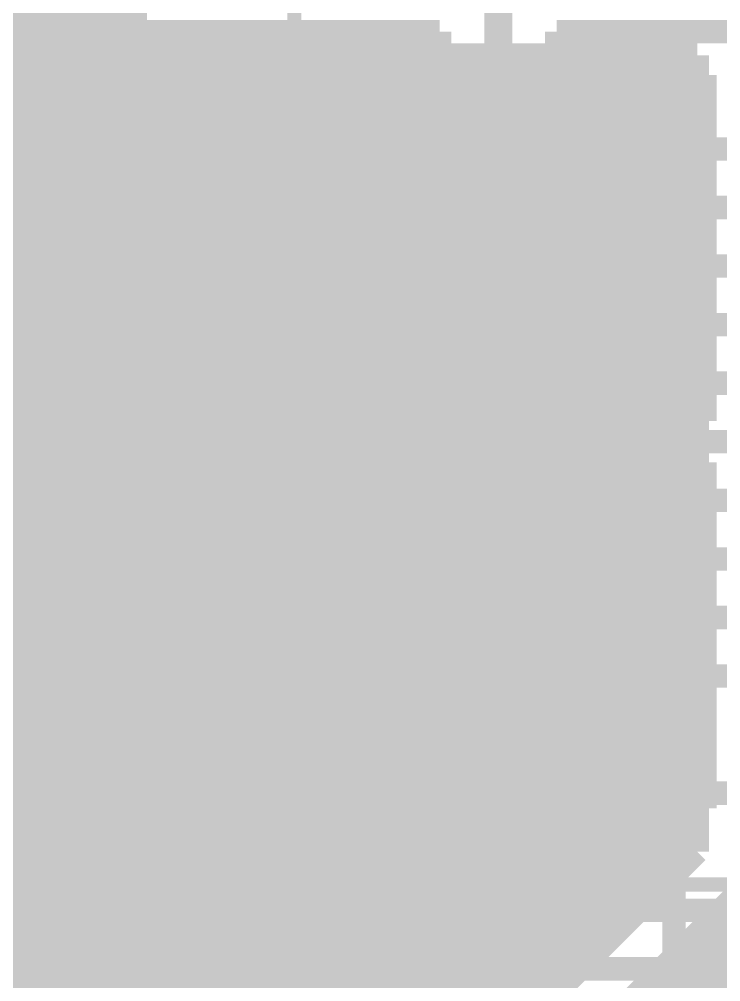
# Model space of a CAD drawing. Extents: x -1 to 101, y -64 to 41.
# Drawn here: x 83.07 to 90.68, y 14.47 to 24.9 of the extents above; entities that cross this region are included whole.
import ezdxf

# ---------------------------------------------------------------- set-up
doc = ezdxf.new("R2010")
doc.units = 0
doc.header["$MEASUREMENT"] = 0
doc.layers.get('0').update_dxf_attribs({"linetype": 'CONTINUOUS'})
for name, color, linetype in [('22-313-0_AST', 7, 'CONTINUOUS'), ('22-313-0_BOT', 7, 'CONTINUOUS'), ('22-313-0_DRD', 2, 'CONTINUOUS'), ('22-313-0_SMB', 4, 'CONTINUOUS'), ('22-313-0_SMT', 3, 'CONTINUOUS'), ('22-313-0_SST', 10, 'CONTINUOUS'), ('22-313-0_TOP', 14, 'CONTINUOUS'), ('THRUHOLE_TAP', 11, 'CONTINUOUS')]:
    doc.layers.add(name, color=color, linetype=linetype)

# ---------------------------------------------------------------- blocks, each defined once
blk = doc.blocks.new('ROUND_30')
at = {"const_width": 1.24968}
blk.add_lwpolyline([(-0.62484, 0, 1), (0.62484, 0, 1)], format="xyb", close=True, dxfattribs=at)
blk = doc.blocks.new('SQUARE_31')
blk.add_solid([(1.24968, 1.24968), (1.24968, -1.24968), (-1.24968, 1.24968), (-1.24968, -1.24968)])
blk = doc.blocks.new('ROUND_43')
at = {"const_width": 0.35052}
blk.add_lwpolyline([(-0.17526, 0, 1), (0.17526, 0, 1)], format="xyb", close=True, dxfattribs=at)
blk = doc.blocks.new('ROUND_60')
at = {"const_width": 0.10033}
blk.add_lwpolyline([(-0.050164, 0, 1), (0.050164, 0, 1)], format="xyb", close=True, dxfattribs=at)
blk = doc.blocks.new('ROUND_12')
at = {"const_width": 0.69977}
blk.add_lwpolyline([(-0.349884, 0, 1), (0.349884, 0, 1)], format="xyb", close=True, dxfattribs=at)

msp = doc.modelspace()

# ---------------------------------------------------------------- linework, layer by layer
at = {"layer": '22-313-0_AST'}
for points, const_width in [([(92.20962, 25.1206), (86.0552, 25.1206), (86.0552, 15.5194), (87.85606, 15.5194)], 0.1524), ([(86.95436, 21.51888), (87.85606, 20.61972), (90.55608, 20.61972), (90.55608, 24.2189), (87.85606, 24.2189), (86.95436, 23.31974), (86.95436, 21.51888)], 0.1524), ([(84.582, 23.05304), (84.41182, 23.05304), (84.24418, 22.99462), (84.24418, 22.7584), (84.41182, 22.69744), (85.26018, 22.69744)], 0.1524), ([(88.4047, 22.98954), (88.00592, 22.98954), (88.00592, 21.84908), (88.4047, 21.84908), (88.4047, 22.98954), (89.54516, 22.98954), (89.54516, 21.84908), (88.4047, 21.84908)], 0.1524), ([(85.26018, 22.63902), (85.26018, 22.87524)], 0.1524), ([(84.75218, 21.85924), (84.91982, 21.80082), (85.09, 21.80082), (85.26018, 21.85924), (85.26018, 22.21484), (85.09, 22.2758), (84.91982, 22.2758), (84.75218, 22.21484), (84.75218, 21.85924), (84.582, 21.80082), (84.41182, 21.80082), (84.24418, 21.85924), (84.24418, 22.21484), (84.41182, 22.2758), (84.582, 22.2758), (84.75218, 22.21484)], 0.1524), ([(86.95436, 16.4211), (90.55608, 16.4211), (90.55608, 20.02028), (86.95436, 20.02028), (86.95436, 16.4211)], 0.1524), ([(85.23732, 17.67332), (85.23732, 18.94332), (85.0265, 18.7325)], 0.254), ([(88.4047, 18.79092), (88.4047, 17.65046), (88.00592, 17.65046), (88.00592, 18.79092), (88.4047, 18.79092), (89.54516, 18.79092), (89.54516, 17.65046), (88.4047, 17.65046)], 0.1524), ([(85.45068, 17.67332), (85.0265, 17.67332)], 0.254), ([(88.65616, 15.5194), (92.20962, 15.5194)], 0.1524)]:
    msp.add_lwpolyline(points, dxfattribs=dict(at, const_width=const_width))
at = {"layer": '22-313-0_AST', "const_width": 0.1524}
for points in [[(87.85606, 15.50162, 0.4142136), (88.25484, 15.10284)], [(88.25484, 15.1003, 0.4142136), (88.65616, 15.50162)]]:
    msp.add_lwpolyline(points, format="xyb", dxfattribs=at)
at = {"layer": '22-313-0_BOT', "const_width": 0.254}
for points in [[(96.139, 24.511), (91.186, 24.511), (91.186, 15.748), (86.233, 10.795), (86.233, 8.255), (84.582, 6.604), (73.279, 6.604), (73.279, 0.889)], [(90.424, 24.511), (83.947, 24.511), (83.947, 18.161), (79.756, 13.97), (73.279, 13.97), (73.279, 7.366)], [(84.0232, 24.511), (84.0232, 7.366)], [(84.2518, 24.511), (84.2518, 7.366)], [(84.4804, 24.511), (84.4804, 7.5184)], [(84.709, 24.511), (84.709, 7.747)], [(84.9376, 24.511), (84.9376, 7.9756)], [(85.1662, 24.511), (85.1662, 8.2042)], [(85.3948, 24.511), (85.3948, 8.4328)], [(85.6234, 24.511), (85.6234, 11.0744)], [(85.852, 24.511), (85.852, 11.303)], [(86.0806, 24.511), (86.0806, 11.5316)], [(86.3092, 24.511), (86.3092, 11.7602)], [(86.5378, 24.511), (86.5378, 11.9888)], [(86.7664, 24.511), (86.7664, 12.2174)], [(86.995, 24.511), (86.995, 12.446)], [(87.2236, 24.511), (87.2236, 12.6746)], [(87.4522, 24.511), (87.4522, 12.9032)], [(87.6808, 24.511), (87.6808, 13.1318)], [(87.9094, 24.511), (87.9094, 13.3604)], [(88.138, 24.511), (88.138, 13.589)], [(88.3666, 24.511), (88.3666, 13.8176)], [(88.5952, 24.511), (88.5952, 14.0462)], [(88.8238, 24.511), (88.8238, 14.2748)], [(89.0524, 24.511), (89.0524, 14.5034)], [(89.281, 24.511), (89.281, 14.732)], [(89.5096, 24.511), (89.5096, 14.9606)], [(89.7382, 24.511), (89.7382, 15.1892)], [(89.9668, 24.511), (89.9668, 15.4178)], [(90.1954, 24.511), (90.1954, 15.6464)], [(90.424, 24.511), (90.424, 15.875)], [(90.424, 24.2824), (83.947, 24.2824)], [(90.424, 24.0538), (83.947, 24.0538)], [(90.424, 23.8252), (83.947, 23.8252)], [(90.424, 23.5966), (83.947, 23.5966)], [(90.424, 23.368), (83.947, 23.368)], [(90.424, 23.1394), (83.947, 23.1394)], [(90.424, 22.9108), (83.947, 22.9108)], [(90.424, 22.6822), (83.947, 22.6822)], [(90.424, 22.4536), (83.947, 22.4536)], [(90.424, 22.225), (83.947, 22.225)], [(90.424, 21.9964), (83.947, 21.9964)], [(90.424, 21.7678), (83.947, 21.7678)], [(90.424, 21.5392), (83.947, 21.5392)], [(90.424, 21.3106), (83.947, 21.3106)], [(90.424, 21.082), (83.947, 21.082)], [(90.424, 20.8534), (83.947, 20.8534)], [(90.424, 20.6248), (83.947, 20.6248)], [(90.424, 20.3962), (83.947, 20.3962)], [(90.424, 20.1676), (83.947, 20.1676)], [(90.424, 19.939), (83.947, 19.939)], [(90.424, 19.7104), (83.947, 19.7104)], [(90.424, 19.4818), (83.947, 19.4818)], [(90.424, 19.2532), (83.947, 19.2532)], [(90.424, 19.0246), (83.947, 19.0246)], [(90.424, 18.796), (83.947, 18.796)], [(90.424, 18.5674), (83.947, 18.5674)], [(90.424, 18.3388), (83.947, 18.3388)], [(90.424, 18.1102), (83.8962, 18.1102)], [(83.7946, 18.0086), (83.7946, 7.366)], [(90.424, 17.8816), (83.6676, 17.8816)], [(83.566, 17.78), (83.566, 7.366)], [(90.424, 17.653), (83.439, 17.653)], [(83.3374, 17.5514), (83.3374, 7.366)], [(90.424, 17.4244), (83.2104, 17.4244)], [(83.1088, 17.3228), (83.1088, 7.366)], [(90.424, 17.1958), (82.9818, 17.1958)], [(90.424, 16.9672), (82.7532, 16.9672)], [(90.424, 16.7386), (82.5246, 16.7386)], [(90.424, 16.51), (82.296, 16.51)], [(90.424, 16.2814), (82.0674, 16.2814)], [(90.424, 16.0528), (81.8388, 16.0528)], [(90.424, 15.875), (85.471, 10.922)], [(90.3732, 15.8242), (81.6102, 15.8242)], [(90.1446, 15.5956), (81.3816, 15.5956)], [(89.916, 15.367), (81.153, 15.367)], [(90.6526, 15.2146), (90.6526, 7.8486)], [(96.139, 15.2908), (90.7288, 15.2908)], [(89.6874, 15.1384), (80.9244, 15.1384)], [(96.139, 15.0622), (90.5002, 15.0622)], [(89.4588, 14.9098), (80.6958, 14.9098)], [(90.424, 14.986), (90.424, 7.62)], [(96.139, 14.8336), (90.2716, 14.8336)], [(90.1954, 14.7574), (90.1954, 0.889)], [(89.2302, 14.6812), (80.4672, 14.6812)], [(96.139, 14.605), (90.043, 14.605)], [(89.9668, 14.5288), (89.9668, 0.889)], [(89.0016, 14.4526), (80.2386, 14.4526)], [(96.139, 14.3764), (89.8144, 14.3764)]]:
    msp.add_lwpolyline(points, dxfattribs=at)
at = {"layer": '22-313-0_DRD', "const_width": 0.254}
for points in [[(83.82, 24.765), (83.82, 22.225)], [(86.36, 24.765), (83.82, 24.765)], [(85.09, 24.765), (85.09, 22.225)], [(87.63, 24.765), (85.09, 24.765)], [(85.09, 24.765), (85.09, 22.225)], [(86.36, 24.765), (86.36, 22.225)], [(86.36, 22.225), (86.36, 24.765)], [(87.63, 22.225), (87.63, 24.765)], [(88.9, 24.765), (88.9, 22.225)], [(91.44, 24.765), (88.9, 24.765)], [(90.17, 24.765), (90.17, 22.225)], [(86.36, 23.495), (83.82, 23.495)], [(87.63, 23.495), (85.09, 23.495)], [(91.44, 23.495), (88.9, 23.495)], [(83.82, 22.86), (83.82, 20.32)], [(86.36, 22.86), (83.82, 22.86)], [(85.09, 22.86), (85.09, 20.32)], [(87.63, 22.86), (85.09, 22.86)], [(85.09, 22.86), (85.09, 20.32)], [(86.36, 22.86), (86.36, 20.32)], [(86.36, 20.32), (86.36, 22.86)], [(87.63, 20.32), (87.63, 22.86)], [(88.9, 22.86), (88.9, 20.32)], [(91.44, 22.86), (88.9, 22.86)], [(90.17, 22.86), (90.17, 20.32)], [(87.67064, 22.16658), (88.30564, 22.80158)], [(88.30564, 22.80158), (88.94064, 22.16658)], [(87.67064, 22.67458), (87.67064, 22.16658)], [(88.30564, 22.03958), (87.67064, 22.67458)], [(88.94064, 22.67458), (88.30564, 22.03958)], [(88.94064, 22.16658), (88.94064, 22.67458)], [(83.82, 22.225), (86.36, 22.225)], [(85.09, 22.225), (87.63, 22.225)], [(88.9, 22.225), (91.44, 22.225)], [(86.36, 21.59), (83.82, 21.59)], [(87.63, 21.59), (85.09, 21.59)], [(86.995, 21.59), (86.995, 19.05)], [(89.535, 21.59), (86.995, 21.59)], [(88.265, 21.59), (88.265, 19.05)], [(91.44, 21.59), (88.9, 21.59)], [(89.535, 19.05), (89.535, 21.59)], [(83.82, 20.955), (83.82, 18.415)], [(86.36, 20.955), (83.82, 20.955)], [(85.09, 20.955), (85.09, 18.415)], [(87.63, 20.955), (85.09, 20.955)], [(85.09, 20.955), (85.09, 18.415)], [(86.36, 20.955), (86.36, 18.415)], [(86.36, 18.415), (86.36, 20.955)], [(87.63, 18.415), (87.63, 20.955)], [(88.9, 20.955), (88.9, 18.415)], [(91.44, 20.955), (88.9, 20.955)], [(90.17, 20.955), (90.17, 18.415)], [(83.82, 20.32), (86.36, 20.32)], [(85.09, 20.32), (87.63, 20.32)], [(89.535, 20.32), (86.995, 20.32)], [(88.9, 20.32), (91.44, 20.32)], [(86.36, 19.685), (83.82, 19.685)], [(87.63, 19.685), (85.09, 19.685)], [(91.44, 19.685), (88.9, 19.685)], [(83.82, 19.05), (83.82, 16.51)], [(86.36, 19.05), (83.82, 19.05)], [(85.09, 19.05), (85.09, 16.51)], [(87.63, 19.05), (85.09, 19.05)], [(85.09, 19.05), (85.09, 16.51)], [(86.36, 19.05), (86.36, 16.51)], [(86.36, 16.51), (86.36, 19.05)], [(86.995, 19.05), (89.535, 19.05)], [(87.63, 16.51), (87.63, 19.05)], [(88.9, 19.05), (88.9, 16.51)], [(91.44, 19.05), (88.9, 19.05)], [(90.17, 19.05), (90.17, 16.51)], [(87.67064, 17.96542), (88.30564, 18.60042)], [(88.30564, 18.60042), (88.94064, 17.96542)], [(87.67064, 18.47342), (87.67064, 17.96542)], [(88.30564, 17.83842), (87.67064, 18.47342)], [(88.94064, 18.47342), (88.30564, 17.83842)], [(88.94064, 17.96542), (88.94064, 18.47342)], [(83.82, 18.415), (86.36, 18.415)], [(85.09, 18.415), (87.63, 18.415)], [(88.9, 18.415), (91.44, 18.415)], [(86.36, 17.78), (83.82, 17.78)], [(87.63, 17.78), (85.09, 17.78)], [(91.44, 17.78), (88.9, 17.78)], [(85.09, 17.145), (82.55, 17.145)], [(83.82, 17.145), (83.82, 14.605)], [(86.36, 17.145), (83.82, 17.145)], [(83.82, 17.145), (83.82, 14.605)], [(85.09, 17.145), (85.09, 14.605)], [(87.63, 17.145), (85.09, 17.145)], [(85.09, 17.145), (85.09, 14.605)], [(85.09, 14.605), (85.09, 17.145)], [(86.36, 17.145), (86.36, 14.605)], [(88.9, 17.145), (86.36, 17.145)], [(86.36, 17.145), (86.36, 14.605)], [(86.36, 14.605), (86.36, 17.145)], [(87.63, 17.145), (87.63, 14.605)], [(90.17, 17.145), (87.63, 17.145)], [(87.63, 17.145), (87.63, 14.605)], [(87.63, 14.605), (87.63, 17.145)], [(88.9, 17.145), (88.9, 14.605)], [(88.9, 14.605), (88.9, 17.145)], [(90.17, 14.605), (90.17, 17.145)], [(83.82, 16.51), (86.36, 16.51)], [(85.09, 16.51), (87.63, 16.51)], [(88.9, 16.51), (91.44, 16.51)], [(85.09, 15.875), (82.55, 15.875)], [(86.36, 15.875), (83.82, 15.875)], [(87.63, 15.875), (85.09, 15.875)], [(88.9, 15.875), (86.36, 15.875)], [(90.17, 15.875), (87.63, 15.875)], [(83.82, 15.24), (81.28, 15.24)], [(85.09, 15.24), (82.55, 15.24)], [(83.82, 12.7), (83.82, 15.24)], [(83.82, 15.24), (83.82, 12.7)], [(86.36, 15.24), (83.82, 15.24)], [(83.82, 15.24), (83.82, 12.7)], [(85.09, 15.24), (85.09, 12.7)], [(87.63, 15.24), (85.09, 15.24)], [(85.09, 15.24), (85.09, 12.7)], [(85.09, 12.7), (85.09, 15.24)], [(86.36, 15.24), (86.36, 12.7)], [(88.9, 15.24), (86.36, 15.24)], [(86.36, 15.24), (86.36, 12.7)], [(86.36, 12.7), (86.36, 15.24)], [(87.63, 15.24), (87.63, 12.7)], [(87.63, 12.7), (87.63, 15.24)], [(88.9, 15.24), (88.9, 12.7)], [(91.44, 15.24), (88.9, 15.24)], [(88.9, 12.7), (88.9, 15.24)], [(90.17, 15.24), (90.17, 12.7)], [(82.55, 14.605), (85.09, 14.605)], [(83.82, 14.605), (86.36, 14.605)], [(85.09, 14.605), (87.63, 14.605)], [(86.36, 14.605), (88.9, 14.605)], [(87.63, 14.605), (90.17, 14.605)]]:
    msp.add_lwpolyline(points, dxfattribs=at)
at = {"layer": '22-313-0_SMB', "const_width": 0.254}
for points in [[(89.916, 24.13), (84.582, 24.13), (84.582, 17.907), (79.883, 13.208), (74.041, 13.208), (74.041, 8.001)], [(89.916, 24.1046), (84.582, 24.1046)], [(84.6582, 24.13), (84.6582, 8.4582)], [(84.8868, 24.13), (84.8868, 8.6868)], [(85.1154, 24.13), (85.1154, 11.4554)], [(85.344, 24.13), (85.344, 11.684)], [(85.5726, 24.13), (85.5726, 11.9126)], [(85.8012, 24.13), (85.8012, 12.1412)], [(86.0298, 24.13), (86.0298, 12.3698)], [(86.2584, 24.13), (86.2584, 12.5984)], [(86.487, 24.13), (86.487, 12.827)], [(86.7156, 24.13), (86.7156, 13.0556)], [(86.9442, 24.13), (86.9442, 13.2842)], [(87.1728, 24.13), (87.1728, 13.5128)], [(87.4014, 24.13), (87.4014, 13.7414)], [(87.63, 24.13), (87.63, 13.97)], [(87.8586, 24.13), (87.8586, 14.1986)], [(88.0872, 24.13), (88.0872, 14.4272)], [(88.3158, 24.13), (88.3158, 14.6558)], [(88.5444, 24.13), (88.5444, 14.8844)], [(88.773, 24.13), (88.773, 15.113)], [(89.0016, 24.13), (89.0016, 15.3416)], [(89.2302, 24.13), (89.2302, 15.5702)], [(89.4588, 24.13), (89.4588, 15.7988)], [(89.6874, 24.13), (89.6874, 16.0274)], [(89.916, 24.13), (89.916, 16.256)], [(91.567, 24.003), (91.567, 15.367), (86.614, 10.414), (86.614, 7.62), (85.217, 6.223), (73.914, 6.223), (73.914, 1.143)], [(89.916, 23.876), (84.582, 23.876)], [(89.916, 23.6474), (84.582, 23.6474)], [(89.916, 23.4188), (84.582, 23.4188)], [(89.916, 23.1902), (84.582, 23.1902)], [(89.916, 22.9616), (84.582, 22.9616)], [(89.916, 22.733), (84.582, 22.733)], [(89.916, 22.5044), (84.582, 22.5044)], [(89.916, 22.2758), (84.582, 22.2758)], [(89.916, 22.0472), (84.582, 22.0472)], [(89.916, 21.8186), (84.582, 21.8186)], [(89.916, 21.59), (84.582, 21.59)], [(89.916, 21.3614), (84.582, 21.3614)], [(89.916, 21.1328), (84.582, 21.1328)], [(89.916, 20.9042), (84.582, 20.9042)], [(89.916, 20.6756), (84.582, 20.6756)], [(89.916, 20.447), (84.582, 20.447)], [(89.916, 20.2184), (84.582, 20.2184)], [(89.916, 19.9898), (84.582, 19.9898)], [(89.916, 19.7612), (84.582, 19.7612)], [(89.916, 19.5326), (84.582, 19.5326)], [(89.916, 19.304), (84.582, 19.304)], [(89.916, 19.0754), (84.582, 19.0754)], [(89.916, 18.8468), (84.582, 18.8468)], [(89.916, 18.6182), (84.582, 18.6182)], [(89.916, 18.3896), (84.582, 18.3896)], [(89.916, 18.161), (84.582, 18.161)], [(89.916, 17.9324), (84.582, 17.9324)], [(84.4296, 17.7546), (84.4296, 8.2296)], [(89.916, 17.7038), (84.3788, 17.7038)], [(84.201, 17.526), (84.201, 8.001)], [(89.916, 17.4752), (84.1502, 17.4752)], [(89.916, 17.2466), (83.9216, 17.2466)], [(83.9724, 17.2974), (83.9724, 8.001)], [(89.916, 17.018), (83.693, 17.018)], [(83.7438, 17.0688), (83.7438, 8.001)], [(89.916, 16.7894), (83.4644, 16.7894)], [(83.5152, 16.8402), (83.5152, 8.001)], [(83.2866, 16.6116), (83.2866, 8.001)], [(89.916, 16.5608), (83.2358, 16.5608)], [(83.058, 16.383), (83.058, 8.001)], [(89.916, 16.3322), (83.0072, 16.3322)], [(89.916, 16.256), (84.963, 11.303)], [(89.7636, 16.1036), (82.7786, 16.1036)], [(89.535, 15.875), (82.55, 15.875)], [(89.3064, 15.6464), (82.3214, 15.6464)], [(89.0778, 15.4178), (82.0928, 15.4178)], [(88.8492, 15.1892), (81.8642, 15.1892)], [(88.6206, 14.9606), (81.6356, 14.9606)], [(88.392, 14.732), (81.407, 14.732)], [(88.1634, 14.5034), (81.1784, 14.5034)], [(90.7034, 14.5034), (90.7034, 8.4074)], [(95.631, 14.5034), (90.7034, 14.5034)]]:
    msp.add_lwpolyline(points, dxfattribs=at)
at = {"layer": '22-313-0_SST', "const_width": 0.1524}
for points in [[(92.20962, 25.1206), (86.0552, 25.1206), (86.0552, 15.5194), (87.85606, 15.5194)], [(86.95436, 21.51888), (87.85606, 20.61972), (90.55608, 20.61972), (90.55608, 24.2189), (87.85606, 24.2189), (86.95436, 23.31974), (86.95436, 21.51888)], [(85.04682, 23.35022), (84.87918, 23.40864), (84.709, 23.40864), (84.53882, 23.35022), (84.53882, 22.99462), (84.709, 22.9362), (84.87918, 22.9362), (85.04682, 22.99462), (85.04682, 23.35022), (85.217, 23.40864), (85.38718, 23.40864), (85.55482, 23.35022), (85.55482, 22.99462), (85.38718, 22.9362), (85.217, 22.9362), (85.04682, 22.99462)], [(88.4047, 22.98954), (88.00592, 22.98954), (88.00592, 21.84908), (88.4047, 21.84908), (88.4047, 22.98954), (89.54516, 22.98954), (89.54516, 21.84908), (88.4047, 21.84908)], [(84.53882, 22.57044), (84.53882, 22.33422)], [(85.217, 22.15642), (85.38718, 22.15642), (85.55482, 22.21484), (85.55482, 22.4536), (85.38718, 22.51202), (84.53882, 22.51202)], [(86.95436, 16.4211), (90.55608, 16.4211), (90.55608, 20.02028), (86.95436, 20.02028), (86.95436, 16.4211)], [(85.22716, 17.64792), (85.22716, 18.66392), (85.11032, 18.49374)], [(88.4047, 18.79092), (88.4047, 17.65046), (88.00592, 17.65046), (88.00592, 18.79092), (88.4047, 18.79092), (89.54516, 18.79092), (89.54516, 17.65046), (88.4047, 17.65046)], [(85.34654, 17.64792), (85.11032, 17.64792)], [(88.65616, 15.5194), (92.20962, 15.5194)]]:
    msp.add_lwpolyline(points, dxfattribs=at)
for points in [[(87.85606, 15.50162, 0.4142136), (88.25484, 15.10284)], [(88.25484, 15.1003, 0.4142136), (88.65616, 15.50162)]]:
    msp.add_lwpolyline(points, format="xyb", dxfattribs=at)
at = {"layer": '22-313-0_TOP'}
for points, const_width in [([(83.185, 26.7462), (83.185, 18.415), (78.74, 13.97), (67.437, 13.97)], 2.54), ([(88.265, 26.3398), (88.265, 22.45868), (88.30564, 22.42058)], 0.3048), ([(96.901, 24.511), (91.186, 24.511), (91.186, 15.748), (86.233, 10.795), (86.233, 8.255), (84.455, 6.477), (73.279, 6.477), (73.279, 0.889)], 0.254), ([(84.78266, 24.511), (84.78266, 18.415)], 0.254), ([(90.424, 24.511), (84.78266, 24.511)], 0.254), ([(84.963, 24.511), (84.963, 8.001)], 0.254), ([(85.1916, 24.511), (85.1916, 8.2296)], 0.254), ([(85.4202, 24.511), (85.4202, 8.4582)], 0.254), ([(85.6488, 24.511), (85.6488, 11.0998)], 0.254), ([(85.8774, 24.511), (85.8774, 11.3284)], 0.254), ([(86.106, 24.511), (86.106, 11.557)], 0.254), ([(86.3346, 24.511), (86.3346, 11.7856)], 0.254), ([(86.5632, 24.511), (86.5632, 12.0142)], 0.254), ([(86.7918, 24.511), (86.7918, 12.2428)], 0.254), ([(87.0204, 24.511), (87.0204, 12.4714)], 0.254), ([(87.249, 24.511), (87.249, 12.7)], 0.254), ([(87.4776, 24.511), (87.4776, 12.9286)], 0.254), ([(87.7062, 24.511), (87.7062, 13.1572)], 0.254), ([(87.9348, 24.511), (87.9348, 13.3858)], 0.254), ([(88.1634, 24.511), (88.1634, 13.6144)], 0.254), ([(88.392, 24.511), (88.392, 13.843)], 0.254), ([(88.6206, 24.511), (88.6206, 14.0716)], 0.254), ([(88.8492, 24.511), (88.8492, 14.3002)], 0.254), ([(89.0778, 24.511), (89.0778, 14.5288)], 0.254), ([(89.3064, 24.511), (89.3064, 14.7574)], 0.254), ([(89.535, 24.511), (89.535, 14.986)], 0.254), ([(89.7636, 24.511), (89.7636, 15.2146)], 0.254), ([(89.9922, 24.511), (89.9922, 15.4432)], 0.254), ([(90.2208, 24.511), (90.2208, 15.6718)], 0.254), ([(90.424, 24.511), (90.424, 15.875)], 0.254), ([(90.424, 24.4856), (84.78266, 24.4856)], 0.254), ([(90.424, 24.257), (84.78266, 24.257)], 0.254), ([(90.424, 24.0284), (84.78266, 24.0284)], 0.254), ([(90.424, 23.7998), (84.78266, 23.7998)], 0.254), ([(90.424, 23.5712), (84.78266, 23.5712)], 0.254), ([(90.424, 23.3426), (84.78266, 23.3426)], 0.254), ([(90.424, 23.114), (84.78266, 23.114)], 0.254), ([(90.424, 22.8854), (84.78266, 22.8854)], 0.254), ([(90.424, 22.6568), (84.78266, 22.6568)], 0.254), ([(90.424, 22.4282), (84.78266, 22.4282)], 0.254), ([(90.424, 22.1996), (84.78266, 22.1996)], 0.254), ([(90.424, 21.971), (84.78266, 21.971)], 0.254), ([(90.424, 21.7424), (84.78266, 21.7424)], 0.254), ([(90.424, 21.5138), (84.78266, 21.5138)], 0.254), ([(90.424, 21.2852), (84.78266, 21.2852)], 0.254), ([(90.424, 21.0566), (84.78266, 21.0566)], 0.254), ([(90.424, 20.828), (84.78266, 20.828)], 0.254), ([(90.424, 20.5994), (84.78266, 20.5994)], 0.254), ([(90.424, 20.3708), (84.78266, 20.3708)], 0.254), ([(90.424, 20.1422), (84.78266, 20.1422)], 0.254), ([(90.424, 19.9136), (84.78266, 19.9136)], 0.254), ([(90.424, 19.685), (84.78266, 19.685)], 0.254), ([(90.424, 19.4564), (84.78266, 19.4564)], 0.254), ([(90.424, 19.2278), (84.78266, 19.2278)], 0.254), ([(90.424, 18.9992), (84.78266, 18.9992)], 0.254), ([(90.424, 18.7706), (84.78266, 18.7706)], 0.254), ([(90.424, 18.542), (84.78266, 18.542)], 0.254), ([(90.424, 18.3134), (84.77758, 18.3134)], 0.254), ([(90.424, 18.0848), (84.7471, 18.0848)], 0.254), ([(84.7344, 18.02892), (84.7344, 7.7724)], 0.254), ([(90.424, 17.8562), (84.68106, 17.8562)], 0.254), ([(90.424, 17.6276), (84.57438, 17.6276)], 0.254), ([(84.5058, 17.51838), (84.5058, 7.5438)], 0.254), ([(90.424, 17.399), (84.4169, 17.399)], 0.254), ([(84.30514, 17.27708), (79.87792, 12.84986)], 0.254), ([(84.2772, 17.24914), (84.2772, 7.3152)], 0.254), ([(90.424, 17.1704), (84.19846, 17.1704)], 0.254), ([(84.0486, 17.02054), (84.0486, 7.112)], 0.254), ([(90.424, 16.9418), (83.96986, 16.9418)], 0.254), ([(83.82, 16.79194), (83.82, 7.112)], 0.254), ([(90.424, 16.7132), (83.74126, 16.7132)], 0.254), ([(90.424, 16.4846), (83.51266, 16.4846)], 0.254), ([(83.5914, 16.56334), (83.5914, 7.112)], 0.254), ([(83.3628, 16.33474), (83.3628, 7.112)], 0.254), ([(90.424, 16.256), (83.28406, 16.256)], 0.254), ([(83.1342, 16.10614), (83.1342, 7.112)], 0.254), ([(90.424, 16.0274), (83.05546, 16.0274)], 0.254), ([(90.424, 15.875), (85.471, 10.922)], 0.254), ([(90.3478, 15.7988), (82.82686, 15.7988)], 0.254), ([(90.1192, 15.5702), (82.59826, 15.5702)], 0.254), ([(89.8906, 15.3416), (82.36966, 15.3416)], 0.254), ([(90.6526, 15.2146), (90.6526, 8.2296)], 0.254), ([(96.901, 15.2908), (90.7288, 15.2908)], 0.254), ([(89.662, 15.113), (82.14106, 15.113)], 0.254), ([(96.901, 15.0622), (90.5002, 15.0622)], 0.254), ([(90.424, 14.986), (90.424, 8.001)], 0.254), ([(89.4334, 14.8844), (81.91246, 14.8844)], 0.254), ([(96.901, 14.8336), (90.2716, 14.8336)], 0.254), ([(90.1954, 14.7574), (90.1954, 0.889)], 0.254), ([(89.2048, 14.6558), (81.68386, 14.6558)], 0.254), ([(96.901, 14.605), (90.043, 14.605)], 0.254), ([(89.9668, 14.5288), (89.9668, 0.889)], 0.254), ([(88.9762, 14.4272), (81.45526, 14.4272)], 0.254), ([(96.901, 14.3764), (89.8144, 14.3764)], 0.254)]:
    msp.add_lwpolyline(points, dxfattribs=dict(at, const_width=const_width))
at = {"layer": '22-313-0_TOP', "const_width": 0.254}
msp.add_lwpolyline([(84.31276, 17.2847, 0.1992047), (84.78169, 18.415)], format="xyb", dxfattribs=at)

# ---------------------------------------------------------------- block references
at = {"layer": '22-313-0_BOT'}
for name, p in [('ROUND_43', (85.09, 23.495)), ('ROUND_43', (86.36, 23.495)), ('ROUND_43', (90.17, 23.495)), ('ROUND_30', (88.30564, 22.42058)), ('ROUND_43', (85.09, 21.59)), ('ROUND_43', (86.36, 21.59)), ('ROUND_43', (90.17, 21.59)), ('ROUND_43', (88.265, 20.32)), ('ROUND_43', (85.09, 19.685)), ('ROUND_43', (86.36, 19.685)), ('ROUND_43', (90.17, 19.685)), ('SQUARE_31', (88.30564, 18.21942)), ('ROUND_43', (85.09, 17.78)), ('ROUND_43', (86.36, 17.78)), ('ROUND_43', (90.17, 17.78)), ('ROUND_43', (83.82, 15.875)), ('ROUND_43', (85.09, 15.875)), ('ROUND_43', (86.36, 15.875)), ('ROUND_43', (87.63, 15.875)), ('ROUND_43', (88.9, 15.875))]:
    msp.add_blockref(name, p, dxfattribs=at)
at = {"layer": '22-313-0_SMB'}
for name, p in [('ROUND_30', (88.30564, 22.42058)), ('SQUARE_31', (88.30564, 18.21942))]:
    msp.add_blockref(name, p, dxfattribs=at)
at = {"layer": '22-313-0_SMT'}
for name, p in [('ROUND_30', (88.30564, 22.42058)), ('SQUARE_31', (88.30564, 18.21942))]:
    msp.add_blockref(name, p, dxfattribs=at)
at = {"layer": '22-313-0_TOP'}
for name, p in [('ROUND_43', (85.09, 23.495)), ('ROUND_43', (86.36, 23.495)), ('ROUND_43', (90.17, 23.495)), ('ROUND_30', (88.30564, 22.42058)), ('ROUND_43', (85.09, 21.59)), ('ROUND_43', (86.36, 21.59)), ('ROUND_43', (90.17, 21.59)), ('ROUND_43', (88.265, 20.32)), ('ROUND_43', (85.09, 19.685)), ('ROUND_43', (86.36, 19.685)), ('ROUND_43', (90.17, 19.685)), ('SQUARE_31', (88.30564, 18.21942)), ('ROUND_43', (85.09, 17.78)), ('ROUND_43', (86.36, 17.78)), ('ROUND_43', (90.17, 17.78)), ('ROUND_43', (83.82, 15.875)), ('ROUND_43', (85.09, 15.875)), ('ROUND_43', (86.36, 15.875)), ('ROUND_43', (87.63, 15.875)), ('ROUND_43', (88.9, 15.875))]:
    msp.add_blockref(name, p, dxfattribs=at)
at = {"layer": 'THRUHOLE_TAP'}
for name, p in [('ROUND_60', (85.09, 23.495)), ('ROUND_60', (86.36, 23.495)), ('ROUND_60', (90.17, 23.495)), ('ROUND_12', (88.30564, 22.42058)), ('ROUND_60', (85.09, 21.59)), ('ROUND_60', (86.36, 21.59)), ('ROUND_60', (90.17, 21.59)), ('ROUND_60', (88.265, 20.32)), ('ROUND_60', (85.09, 19.685)), ('ROUND_60', (86.36, 19.685)), ('ROUND_60', (90.17, 19.685)), ('ROUND_12', (88.30564, 18.21942)), ('ROUND_60', (85.09, 17.78)), ('ROUND_60', (86.36, 17.78)), ('ROUND_60', (90.17, 17.78)), ('ROUND_60', (83.82, 15.875)), ('ROUND_60', (85.09, 15.875)), ('ROUND_60', (86.36, 15.875)), ('ROUND_60', (87.63, 15.875)), ('ROUND_60', (88.9, 15.875))]:
    msp.add_blockref(name, p, dxfattribs=at)

doc.saveas('drawing.dxf')
